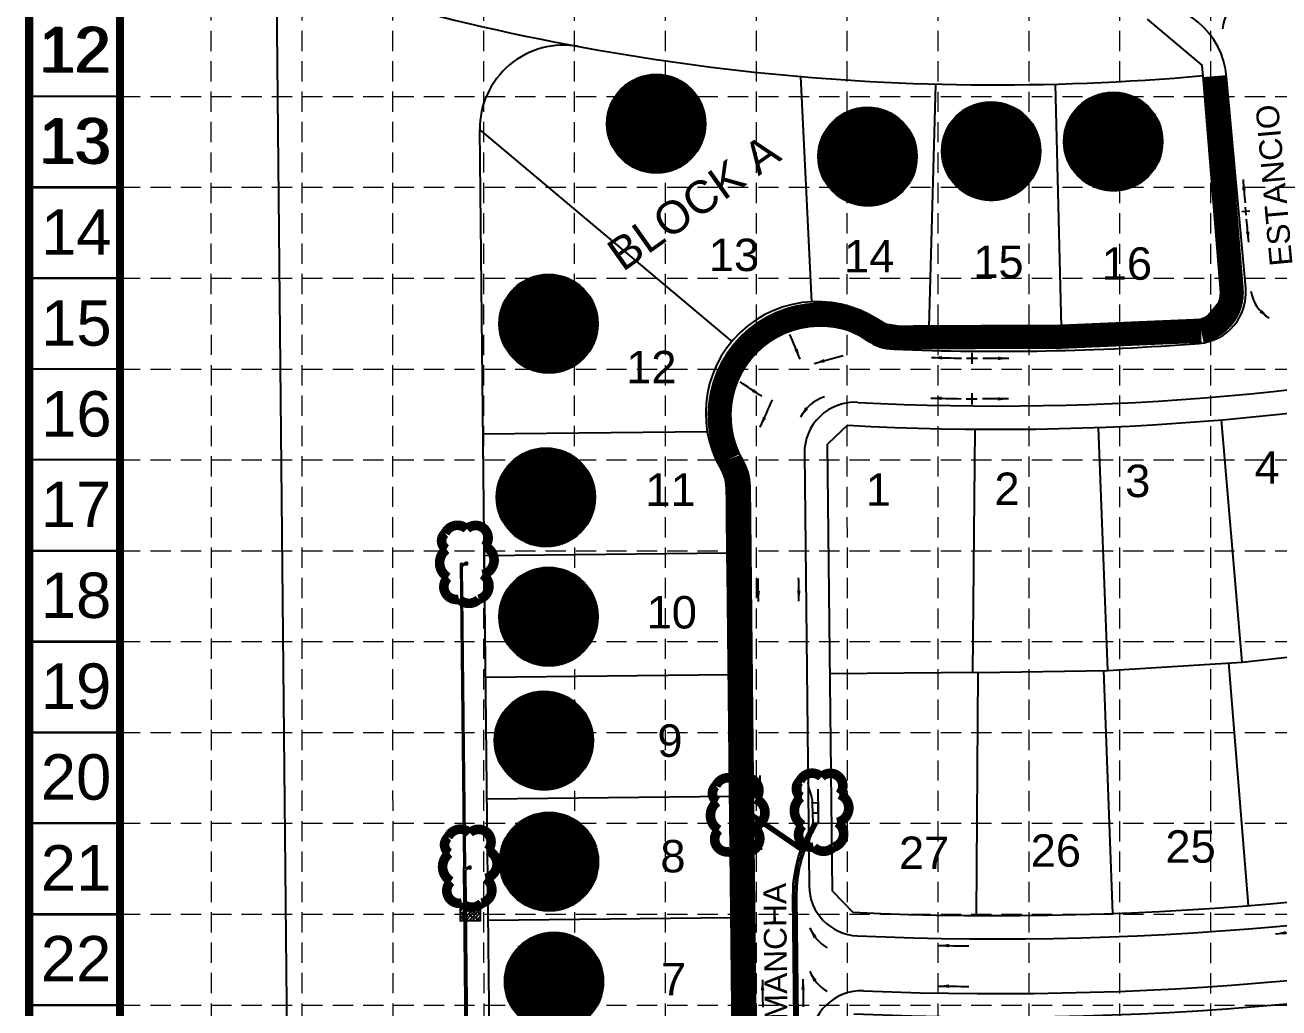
# Model space of a CAD drawing. Extents: x 2138193 to 2139991, y 332071 to 334944.
# Drawn here: x 2138193 to 2138812, y 333910 to 334395 of the extents above; entities that cross this region are included whole.
import ezdxf
from ezdxf.enums import TextEntityAlignment as Align

# ---------------------------------------------------------------- set-up
doc = ezdxf.new("R2010")
doc.units = 0
doc.header["$LTSCALE"] = 100
doc.header["$MEASUREMENT"] = 0
for name, pattern in [('DASHED', [0.75, 0.5, -0.25]), ('DASHED2', [0.375, 0.25, -0.125]), ('HIDDEN', [0.375, 0.25, -0.125])]:
    doc.linetypes.add(name, pattern=pattern)
doc.layers.add('0_cjb', color=5, linetype='Continuous', plot=False)
for name, color, linetype in [('BASE', 7, 'Continuous'), ('C-EROS-DVDK-N', 7, 'Continuous'), ('C-EROS-DVDK-PATT-N', 15, 'Continuous'), ('C-FLOW-ARROW-N', 7, 'Continuous'), ('C-ROAD-BACK-F', 7, 'DASHED2'), ('C-ROAD-BACK-N', 1, 'Continuous'), ('C-ROAD-IDEN-N', 1, 'Continuous'), ('C-STRM-INLET-N', 4, 'Continuous'), ('C-STRM-PVC-INLET-N', 7, 'Continuous'), ('EROSION CONTROL BLANKET', 84, 'Continuous'), ('GRID', 254, 'DASHED'), ('LEGEND', 7, 'Continuous'), ('LOGO', 7, 'Continuous'), ('STORM', 5, 'Continuous'), ('V-PROP-N', 3, 'Continuous'), ('V-PROP-RWAY-N', 4, 'Continuous'), ('V-PROP-SUBD-IDEN-N', 7, 'Continuous'), ('V-PROP-SUBD-N', 7, 'Continuous')]:
    doc.layers.add(name, color=color, linetype=linetype)
doc.styles.add('L80', font='simplex', dxfattribs={"height": 8})
doc.styles.add('ryland', font='ARIAL.TTF', dxfattribs={"height": 25})
doc.styles.get("Standard").update_dxf_attribs({"font": 'ARIAL.TTF'})
doc.dimstyles.new('40sc-FlowArrow', dxfattribs={"dimscale": 40, "dimtxt": 0.18, "dimasz": 0.13, "dimexe": 0.0625, "dimexo": 0.03, "dimgap": 0.02, "dimtad": 1, "dimdsep": 46, "dimtxsty": 'L80', "dimcen": 0.02, "dimclrd": 256, "dimclre": 256, "dimclrt": 256, "dimaunit": 1, "dimazin": 2, "dimtfac": 1, "dimtofl": 0, "dimtmove": 0, "dimatfit": 3, "dimfxl": 0, "dimtolj": 1, "dimtzin": 0, "dimlwd": -1, "dimlwe": -1, "dimarcsym": 0})
pattern_1 = [(45, (-102633169.5046522, -16012918.02052101), (-4.242640687119285, 4.242640687119286), [])]

# ---------------------------------------------------------------- blocks, each defined once
blk = doc.blocks.new('A$C24752AEE')
at = {"layer": 'C-ROAD-BACK-F', "linetype": 'Continuous'}
h = blk.add_hatch(dxfattribs=at)
h.set_pattern_fill('ANSI31', color=81, scale=48, style=0)
h.set_pattern_definition(pattern_1)
edge = h.paths.add_edge_path()
edge.add_arc((24.32332478184253, 24.32332165283151), 24.32332422908664, 0, 360)
at = {"layer": 'C-ROAD-BACK-F', "ltscale": 10}
h = blk.add_hatch(dxfattribs=at)
h.set_pattern_fill('ANSI31', color=1, scale=48, style=0)
h.set_pattern_definition(pattern_1)
edge = h.paths.add_edge_path()
edge.add_arc((24.32332478184253, 24.32332165283151), 24.32332422908664, 0, 360)
h = blk.add_hatch(dxfattribs=at)
h.set_pattern_fill('ANSI31', color=81, scale=4.800000000000001, style=0)
h.set_pattern_definition([(45, (-102633169.5046522, -16012918.02052101), (-0.4242640687119285, 0.4242640687119286), [])])
edge = h.paths.add_edge_path()
edge.add_arc((24.32332478184253, 24.32332165283151), 24.32332422908664, 0, 360)
h = blk.add_hatch(dxfattribs=at)
h.set_pattern_fill('ANSI31', color=81, scale=0.48, style=0)
h.set_pattern_definition([(45, (-102633169.5046522, -16012918.02052101), (-0.04242640687119285, 0.04242640687119285), [])])
edge = h.paths.add_edge_path()
edge.add_arc((24.32332478184253, 24.32332165283151), 24.32332422908664, 0, 360)
at = {"color": 5}
blk.add_circle((24.32332478184253, 24.32332165283151), 24.32332422908664, dxfattribs=at)
at = {"layer": 'BASE', "color": 5, "style": 'ryland', "width": 1.00000000213536}
blk.add_text('R', height=30.7350265821442, dxfattribs=at).set_placement((24.33230711240321, 9.688055732520297), align=Align.CENTER)
blk = doc.blocks.new('inlet protection')
at = {"layer": 'LEGEND', "color": 170, "ltscale": 100, "const_width": 9.480976857}
blk.add_lwpolyline([(38.02917008228094, 58.52356190376901, 0.5205670505517462), (38.02917008228094, 58.52356190376901, 0.7651954600696135), (16.58303194181174, 47.72733227750343, 0.4178788784126488), (16.45018155881208, 28.30237705626849, 0.6649002420699669), (40.95814324907765, 24.56110226935417, 0.744833174426672), (68.59977433324396, 22.24033073547483, 0.9756416855879776), (85.81920006688809, 40.02779717956447, 0.5205670505517462), (81.53153503040956, 61.4561512552887, 0.5205670505517462), (65.81009028645572, 60.02759261889643, 0.5402640007904789), (38.02917008228094, 58.52356190376901)], format="xyb", close=True, dxfattribs=at)

msp = doc.modelspace()

# ---------------------------------------------------------------- hatches: boundary and pattern name
at = {"layer": 'C-EROS-DVDK-PATT-N'}
h = msp.add_hatch(dxfattribs=at)
h.set_pattern_fill('ANSI38', color=256, scale=10, angle=180.0000000018493, style=0)
h.set_pattern_definition([(225.0000000018493, (4276461.244583039, 672005.3440635486), (0.8838834765117126, -0.8838834764546561), []), (315.0000000018493, (4276461.244583039, 672005.3440635486), (2.651650429478081, -0.8838834763975998), [3.125, -1.875])])
h.paths.add_polyline_path([(2138417.51468055, 333959.7517707641), (2138407.515255501, 333959.6445387835), (2138407.590317888, 333952.6449412495), (2138417.589742936, 333952.7521732301)])

# ---------------------------------------------------------------- linework, layer by layer
at = {"layer": '0_cjb'}
for points in [[(2138583.967556511, 334017.6332801455), (2138584.212523978, 334005.8033631603), (2138581.382711179, 334005.7650249866)], [(2138547.714315187, 333993.6208068802), (2138547.46934772, 334005.4507238654), (2138550.299160519, 334005.4890620391)]]:
    msp.add_lwpolyline(points, dxfattribs=at)
at = {"layer": 'BASE'}
for p, q in [((2138194.820151289, 334942.3709759072), (2138194.820151289, 332072.6893951762)), ((2138239.658925912, 334897.5322012084), (2138239.658925912, 332117.528169875)), ((2138239.227607497, 334359.4669048213), (2138194.388832874, 334359.4669048213)), ((2138239.658925912, 334359.4669048213), (2138194.820151289, 334359.4669048213)), ((2138239.680803154, 334359.4669048213), (2138194.84202853, 334359.4669048213)), ((2138239.227607497, 334314.6281301223), (2138194.388832874, 334314.6281301223)), ((2138239.658925912, 334314.6281301223), (2138194.820151289, 334314.6281301223)), ((2138239.680803154, 334314.6281301223), (2138194.84202853, 334314.6281301223)), ((2138239.227607497, 334269.7893554235), (2138194.388832874, 334269.7893554235)), ((2138239.658925912, 334269.7893554235), (2138194.820151289, 334269.7893554235)), ((2138239.680803154, 334269.7893554235), (2138194.84202853, 334269.7893554235)), ((2138239.227607497, 334224.9505807245), (2138194.388832874, 334224.9505807245)), ((2138239.658925912, 334224.9505807245), (2138194.820151289, 334224.9505807245)), ((2138239.680803154, 334224.9505807245), (2138194.84202853, 334224.9505807245)), ((2138239.227607497, 334180.1118060257), (2138194.388832874, 334180.1118060257)), ((2138239.658925912, 334180.1118060257), (2138194.820151289, 334180.1118060257)), ((2138239.680803154, 334180.1118060257), (2138194.84202853, 334180.1118060257)), ((2138239.227607497, 334135.2730313267), (2138194.388832874, 334135.2730313267)), ((2138239.658925912, 334135.2730313267), (2138194.820151289, 334135.2730313267)), ((2138239.680803154, 334135.2730313267), (2138194.84202853, 334135.2730313267)), ((2138239.227607497, 334090.4342566277), (2138194.388832874, 334090.4342566277)), ((2138239.658925912, 334090.4342566277), (2138194.820151289, 334090.4342566277)), ((2138239.680803154, 334090.4342566277), (2138194.84202853, 334090.4342566277)), ((2138239.227607497, 334045.5954819288), (2138194.388832874, 334045.5954819288)), ((2138239.658925912, 334045.5954819288), (2138194.820151289, 334045.5954819288)), ((2138239.680803154, 334045.5954819288), (2138194.84202853, 334045.5954819288)), ((2138239.227607497, 334000.7567072298), (2138194.388832874, 334000.7567072298)), ((2138239.658925912, 334000.7567072298), (2138194.820151289, 334000.7567072298)), ((2138239.680803154, 334000.7567072298), (2138194.84202853, 334000.7567072298)), ((2138239.227607497, 333955.917932531), (2138194.388832874, 333955.917932531)), ((2138239.658925912, 333955.917932531), (2138194.820151289, 333955.917932531)), ((2138239.680803154, 333955.917932531), (2138194.84202853, 333955.917932531)), ((2138239.227607497, 333911.079157832), (2138194.388832874, 333911.079157832)), ((2138239.658925912, 333911.079157832), (2138194.820151289, 333911.079157832)), ((2138239.680803154, 333911.079157832), (2138194.84202853, 333911.079157832))]:
    msp.add_line(p, q, dxfattribs=at)
at = {"layer": 'BASE', "color": 7, "ltscale": 10, "const_width": 1}
for points in [[(2138238.756247112, 334359.4769745655), (2138195.376515791, 334359.4769745655)], [(2138239.209442768, 334359.4769745655), (2138195.829711447, 334359.4769745655)], [(2138238.756247112, 334314.5135373249), (2138195.376515791, 334314.5135373249)], [(2138239.209442768, 334314.5135373249), (2138195.829711447, 334314.5135373249)], [(2138238.756247112, 334269.6441004939), (2138195.376515791, 334269.6441004939)], [(2138239.209442768, 334269.6441004939), (2138195.829711447, 334269.6441004939)], [(2138238.756247112, 334224.9392266605), (2138195.376515791, 334224.9392266605)], [(2138239.209442768, 334224.9392266605), (2138195.829711447, 334224.9392266605)], [(2138238.756247112, 334180.174529488), (2138195.376515791, 334180.174529488)], [(2138239.209442768, 334180.174529488), (2138195.829711447, 334180.174529488)], [(2138238.756247112, 334135.2305912221), (2138195.376515791, 334135.2305912221)], [(2138239.209442768, 334135.2305912221), (2138195.829711447, 334135.2305912221)], [(2138238.756247112, 334090.2475338114), (2138195.376515791, 334090.2475338114)], [(2138239.209442768, 334090.2475338114), (2138195.829711447, 334090.2475338114)], [(2138238.756247112, 334045.4828366389), (2138195.376515791, 334045.4828366389)], [(2138239.209442768, 334045.4828366389), (2138195.829711447, 334045.4828366389)], [(2138238.756247112, 334000.7181394663), (2138195.376515791, 334000.7181394663)], [(2138239.209442768, 334000.7181394663), (2138195.829711447, 334000.7181394663)], [(2138238.756247112, 333955.7519416664), (2138195.376515791, 333955.7519416664)], [(2138239.209442768, 333955.7519416664), (2138195.829711447, 333955.7519416664)], [(2138238.756247112, 333910.8696244698), (2138195.376515791, 333910.8696244698)], [(2138239.209442768, 333910.8696244698), (2138195.829711447, 333910.8696244698)]]:
    msp.add_lwpolyline(points, dxfattribs=at)
at = {"layer": 'C-EROS-DVDK-N'}
msp.add_lwpolyline([(2138417.51468055, 333959.7517707641), (2138407.515255501, 333959.6445387835), (2138407.590317888, 333952.6449412495), (2138417.589742936, 333952.7521732301)], close=True, dxfattribs=at)
at = {"layer": 'C-FLOW-ARROW-N'}
for p, q in [((2138793.22990928, 334302.6301499884), (2138797.213801884, 334302.9887580185)), ((2138795.401159597, 334300.8175077016), (2138795.042551567, 334304.8014003054)), ((2138657.310489998, 334230.2488548413), (2138662.810489998, 334230.2488548413)), ((2138660.060489998, 334233.0200396648), (2138660.060489998, 334227.5200396648)), ((2138657.198005676, 334210.2278228108), (2138662.698005676, 334210.2278228108)), ((2138659.948005676, 334212.9990076342), (2138659.948005676, 334207.4990076342))]:
    msp.add_line(p, q, dxfattribs=at)
for centre, radius, start, end in [((2138802.151116545, 334391.4500245905), 18.49640625162888, 124.3407480444768, 175.7877470089455), ((2138815.958233533, 334266.1771937719), 18.49640625162888, 188.6675133268761, 240.1145123268237), ((2138593.334682822, 334192.1300070933), 20.02839006106155, 107.5000440246587, 153.2172646552039), ((2138598.025503827, 333956.0443776626), 19.17821880556501, 200.7803005863265, 240.4843525860236), ((2138598.025503827, 333934.5494547092), 19.17821880556501, 200.7803005863265, 240.4843525860236)]:
    msp.add_arc(centre, radius, start, end, dxfattribs=at)
for points in [[(2138801.940785372, 334252.7705421054), (2138806.742063412, 334250.1403844715), (2138803.053338012, 334254.1855426789)], [(2138577.711597733, 334206.14269012), (2138575.454905626, 334201.154971129), (2138579.207252968, 334205.1411835451)], [(2138581.856149745, 333944.0567975687), (2138580.094871996, 333949.2402231437), (2138583.44205654, 333944.9082079508)], [(2138581.856149745, 333922.5618746153), (2138580.094871996, 333927.7453001902), (2138583.44205654, 333923.4132849973)]]:
    msp.add_solid(points, dxfattribs=at)
at = {"layer": 'C-ROAD-BACK-N', "color": 7}
for p, q in [((2138795.129771389, 334264.7926073861), (2138785.735667367, 334369.154747683)), ((2138577.376926905, 334183.2806988001), (2138579.664976914, 333969.9191207697)), ((2138557.330413373, 333534.7205383389), (2138550.547547476, 334167.2254950052))]:
    msp.add_line(p, q, dxfattribs=at)
for centre, radius, start, end in [((2138745.896741326, 334365.5686673825), 40, 5.143587659522746, 93.70726334101249), ((2138672.378946825, 335500.1891115552), 1293.500000000704, 266.9565495350346, 299.2284033835369), ((2138770.230442613, 334262.5513071988), 25, 274.5205789188551, 5.143587659522746), ((2138583.663478125, 334203.2197342702), 43.5, 55.53237717139569, 211.9633652100221), ((2138622.430398423, 334259.6942939465), 25, 235.5323771713957, 267.6942298658439), ((2138672.378946825, 335500.1891115552), 1266.500000000677, 267.6942298658439, 274.5205789188551), ((2138602.375489526, 334183.5487787513), 25, 86.95654953503465, 180.6144057672341), ((2138525.548984855, 334166.957415054), 25, 0.614405767234133, 31.96336521002212), ((2138672.379671393, 335500.1894149304), 1556.499999998807, 267.4658087836469, 299.883389537909), ((2138672.379671393, 335500.1894149304), 1583.499999998808, 267.6166754284399, 299.883389537909), ((2138604.663539535, 333970.1872007208), 25, 180.6144057672341, 267.4658087836469), ((2138605.490414205, 333893.0808071279), 25, 87.61667542843983, 180.6144057672341)]:
    msp.add_arc(centre, radius, start, end, dxfattribs=at)
at = {"layer": 'C-STRM-INLET-N', "color": 5}
for points in [[(2138547.425788454, 334010.4505341173), (2138547.512906962, 334000.4509136062), (2138550.342799566, 334000.4755681438), (2138550.255681059, 334010.4751886548)], [(2138584.316039083, 334000.8044348165), (2138584.109008896, 334010.8022915119), (2138581.279615451, 334010.7437019692), (2138581.486645638, 334000.7458452737)]]:
    msp.add_lwpolyline(points, close=True, dxfattribs=at)
for centre, start, end in [((2138541.50149522, 334020.3993001035), 335.435549320585, 0.4991585932124512), ((2138589.738123827, 334020.9209999306), 181.1862803445507, 206.2498896126303), ((2138560.819152378, 334011.569480064), 155.435549320585, 185.9142901308041), ((2138570.688528701, 334011.5268248463), 355.7711488064538, 26.24988961263031), ((2138560.923733311, 333999.5654906263), 175.0840270542629, 205.5627678642878), ((2138570.937056949, 333999.5249527714), 336.1226710723644, 6.601411881377148), ((2138541.762850742, 333990.4004385703), 0.4991585932124512, 25.56276786428782), ((2138590.359214386, 333990.9274298445), 156.1226710723645, 181.1862803445507)]:
    msp.add_arc(centre, 10.62000000000036, start, end, dxfattribs=at)
at = {"layer": 'C-STRM-PVC-INLET-N', "ltscale": 10, "const_width": 4}
msp.add_lwpolyline([(2139988.33487295, 334942.3544469798), (2139988.36977504, 332072.6890933989), (2138194.819659032, 332072.6919391455), (2138194.816717423, 334942.3716027665), (2139989.321439387, 334942.3262402104)], dxfattribs=at)
msp.add_lwpolyline([(2138239.624698028, 334897.6178196507), (2139943.533505599, 334897.5328876656), (2139943.533977974, 332117.5244613597), (2138239.658054161, 332117.529068759)], close=True, dxfattribs=at)
at = {"layer": 'C-STRM-PVC-INLET-N', "color": 5}
for points in [[(2138410.194074967, 334129.494479373), (2138410.204798165, 334128.4945368682), (2138411.20474067, 334128.5052600662), (2138411.194017472, 334129.5052025711)], [(2138411.802554676, 333979.5031036442), (2138411.813277874, 333978.5031611393), (2138412.813220379, 333978.5138843374), (2138412.802497181, 333979.5138268422)]]:
    msp.add_lwpolyline(points, close=True, dxfattribs=at)
at = {"layer": 'EROSION CONTROL BLANKET', "ltscale": 10, "const_width": 12}
msp.add_lwpolyline([(2138779.599926694, 334369.4768908972), (2138788.183193725, 334264.2106085858, -0.3759891775160089), (2138773.10688349, 334243.8732328159), (2138703.583550498, 334240.9020698228), (2138638.862813389, 334240.6735188233), (2138623.531006892, 334240.5244226072), (2138615.67003579, 334241.8070397915), (2138610.85719593, 334244.6929255305, 0.7439118707515306), (2138540.405662053, 334180.4876440169), (2138543.774643924, 334171.669661115), (2138544.416355235, 334165.7375639521), (2138544.685885446, 334134.4026291449), (2138545.632513427, 334074.0260464738), (2138550.858630934, 333534.1651788139, -0.2927478544378567), (2138535.087549807, 333514.5769765662), (2138426.349747569, 333515.3410778504)], format="xyb", dxfattribs=at)
at = {"layer": 'GRID', "color": 252, "linetype": 'HIDDEN', "lineweight": 0, "ltscale": 0.4}
for p, q in [((2138284.907010236, 332296.8895779662), (2138284.664348575, 334895.8475098651)), ((2138329.935991698, 332296.8824984686), (2138329.378490495, 334895.8273173563)), ((2138374.640568611, 332296.8754699743), (2138374.227386718, 334895.7091578492)), ((2138419.71818453, 332296.8683828304), (2138419.007953168, 334895.6397708873)), ((2138464.148229272, 332296.8613974982), (2138463.958900113, 334895.9865538099)), ((2138508.710689108, 332296.8543913477), (2138508.851265467, 334895.9032185751)), ((2138553.887461626, 332296.8472886143), (2138553.646167482, 334895.7379572777)), ((2138598.88554457, 332296.8402139746), (2138598.427510827, 334895.7762918232)), ((2138643.367878654, 332296.8332204215), (2138643.377939842, 334895.7492644076)), ((2138688.330137118, 332296.8261514142), (2138688.282180592, 334895.7386913974)), ((2138732.891620872, 332296.8191454171), (2138732.981117565, 334895.7330547087)), ((2138777.743069245, 332296.8120938315), (2138778.016283637, 334895.673641648)), ((2138239.658925912, 334359.4669048213), (2139943.532361615, 334359.4669048213)), ((2138239.658925912, 334314.6281301223), (2139943.532361615, 334314.6281301223)), ((2138239.658925912, 334269.7893554235), (2139943.532361615, 334269.7893554235)), ((2138239.658925912, 334224.9505807245), (2139943.532361615, 334224.9505807245)), ((2138239.658925912, 334180.1118060257), (2139943.532361615, 334180.1118060257)), ((2138239.658925912, 334135.2730313267), (2139943.532361615, 334135.2730313267)), ((2138239.658925912, 334090.4342566277), (2139943.532361615, 334090.4342566277)), ((2138239.658925912, 334045.5954819288), (2139943.532361615, 334045.5954819288)), ((2138239.658925912, 334000.7567072298), (2139943.532361615, 334000.7567072298)), ((2138239.658925912, 333955.917932531), (2139943.532361615, 333955.917932531)), ((2138239.658925912, 333911.079157832), (2139943.532361615, 333911.079157832))]:
    msp.add_line(p, q, dxfattribs=at)
at = {"layer": 'STORM'}
for p, q in [((2138408.529532584, 334128.97660038), (2138407.86957053, 334128.9695230692)), ((2138409.478050239, 333978.9781473404), (2138407.86957053, 334128.9695230692)), ((2138408.535785536, 334128.3935101352), (2138408.529532584, 334128.97660038)), ((2138410.195350479, 334129.3755373895), (2138408.535785535, 334128.3935101352)), ((2138410.203522653, 334128.6134788514), (2138408.54395771, 334127.6314515973)), ((2138410.138012292, 333978.9852246511), (2138408.54395771, 334127.6314515973)), ((2138410.308002518, 333978.9870475946), (2138409.308060013, 333978.9763243966)), ((2138411.291851655, 333793.9869609978), (2138409.308060013, 333978.9763243966)), ((2138410.313202993, 333978.5021012528), (2138410.308002518, 333978.9870475947)), ((2138411.803830188, 333979.3841616607), (2138410.313202993, 333978.5021012528)), ((2138411.812002362, 333978.6221031226), (2138410.321375168, 333977.7400427147)), ((2138412.291794159, 333793.9976841958), (2138410.321375168, 333977.7400427147))]:
    msp.add_line(p, q, dxfattribs=at)
at = {"layer": 'STORM', "color": 5}
for p, q in [((2138550.289947577, 334006.5420155064), (2138575.998393033, 333988.9485681677)), ((2138550.299240313, 334005.4753783995), (2138576.537062734, 333987.5196545563)), ((2138550.308533048, 334004.4087412925), (2138575.381257385, 333987.2503465543)), ((2138578.540410931, 333989.938922763), (2138576.691203007, 333990.7007823659))]:
    msp.add_line(p, q, dxfattribs=at)
for points in [[(2138578.599896086, 333416.4480029487), (2138572.71880168, 333964.862407603, -0.1291148034106868), (2138580.762630164, 333996.88704264), (2138582.901342359, 334000.7751400446)], [(2138576.806778503, 333990.6531661407, -0.02803047986310488), (2138579.995962779, 333997.308760698), (2138581.89119594, 334000.7542224812)], [(2138578.424835436, 333989.9865389881, -0.02803047986341872), (2138581.529297549, 333996.465324582), (2138583.911488779, 334000.796057608)], [(2138574.493166131, 333706.1464516373), (2138571.718859175, 333964.8516844049, -0.08661506059880639), (2138575.381257385, 333987.2503465543, -0.08661506059880639)], [(2138576.493281127, 333706.1464516373), (2138573.718744184, 333964.8731308011, -0.100719803480343), (2138578.540410931, 333989.9389227629, -0.100719803480343)], [(2138575.998393033, 333988.9485681676, -0.007137515583528634), (2138576.691203007, 333990.7007823659, -0.007137515583528634)]]:
    msp.add_lwpolyline(points, format="xyb", dxfattribs=at)
at = {"layer": 'V-PROP-N', "color": 0}
msp.add_line((2138326.524646578, 333468.7417689326), (2138313.230133691, 334779.0510880825), dxfattribs=at)
at = {"layer": 'V-PROP-RWAY-N', "color": 7}
for p, q in [((2138746.522050044, 334397.6795928947), (2138773.686439894, 334374.7397542823)), ((2138783.996442023, 334260.202605674), (2138773.686439894, 334374.7397542823)), ((2138783.996442023, 334260.202605674), (2138774.929738351, 334249.3860354641)), ((2138598.70290934, 334197.2708699974), (2138588.828327564, 334187.87426676)), ((2138591.1935348, 333967.3177464578), (2138588.828327563, 334187.8742667601)), ((2138545.86860576, 333531.0974227943), (2138539.005162703, 334171.1162319123)), ((2138591.1935348, 333967.3177464578), (2138601.288633482, 333956.8258594695))]:
    msp.add_line(p, q, dxfattribs=at)
for centre, radius, start, end in [((2138672.379671393, 335500.1894149316), 1135, 252.020584246893, 275.1435876570981), ((2138672.379671393, 335500.1894149316), 1305, 266.7635147179911, 299.2283688347217), ((2138583.663478125, 334203.2197342702), 55, 51.69316180266916, 215.7112069812162), ((2138672.378946825, 335500.1891115545), 1255, 267.5054773066291, 274.6870805577051), ((2138672.379671393, 335500.1894149316), 1545, 267.3626827447599, 299.883389537909), ((2138672.379671393, 335500.1894149316), 1595, 267.4647621002516, 299.883389537909)]:
    msp.add_arc(centre, radius, start, end, dxfattribs=at)
at = {"layer": 'V-PROP-SUBD-N'}
for p, q in [((2138575.414250077, 334369.3389796091), (2138580.935623439, 334258.152045425)), ((2138642.014821827, 334365.5956656491), (2138638.804508319, 334245.6382927038)), ((2138704.255580611, 334245.5940054671), (2138701.232188285, 334365.5562000691)), ((2138425.98273716, 333519.8112139801), (2138417.155672166, 334342.9385535794)), ((2138417.155672166, 334342.9385535794), (2138541.531501104, 334238.5736097617)), ((2138793.337205508, 334080.332283055), (2138783.151307899, 334199.8991994236)), ((2138418.764581843, 334192.9070830775), (2138529.425878439, 334194.093794307)), ((2138660.538145567, 334075.2386797263), (2138661.653306573, 334195.2334980142)), ((2138727.047335343, 334076.2384162949), (2138722.443742589, 334196.150079338)), ((2138419.407973725, 334132.910532786), (2138539.401074307, 334134.1973165515)), ((2138793.337205508, 334080.332283055), (2138859.369134117, 334087.5111285442)), ((2138727.047335343, 334076.2384162949), (2138793.337205508, 334080.332283055)), ((2138796.438333887, 333960.178230472), (2138786.791649209, 334079.9280488138)), ((2138420.051365608, 334072.9139824944), (2138540.04446619, 334074.2007662599)), ((2138663.11000899, 334075.2662599129), (2138590.044317522, 334074.4827169824)), ((2138662.329076505, 333955.2221060404), (2138663.11000899, 334075.2662599129)), ((2138663.11000899, 334075.2662599129), (2138727.047335343, 334076.2384162949)), ((2138725.00416905, 334076.2073502922), (2138729.43754256, 333956.2433668658)), ((2138420.694757491, 334012.9174322029), (2138540.687858072, 334014.2042159684)), ((2138421.338149374, 333952.9208819114), (2138541.331249955, 333954.2076656768))]:
    msp.add_line(p, q, dxfattribs=at)
msp.add_arc((2138458.555791724, 334343.3825207865), 41.4025, 79.52766074187454, 180.6144057672341, dxfattribs=at)

# ---------------------------------------------------------------- block references
at = {"layer": 'EROSION CONTROL BLANKET', "ltscale": 10, "xscale": 0.5, "yscale": 0.5, "zscale": 0.5, "rotation": 90}
for p in [(2138430.786789672, 334103.0748246356), (2138564.428117518, 333978.4834442984), (2138605.817506873, 333980.7314505586), (2138432.244571908, 333953.0958578335)]:
    msp.add_blockref('inlet protection', p, dxfattribs=at)
at = {"layer": 'LOGO', "color": 1, "ltscale": 10}
for p in [(2138479.943645031, 334321.7139101434), (2138705.467437091, 334312.9152203937), (2138584.239934006, 334305.4701702694), (2138645.192314857, 334308.1774612237), (2138426.805971508, 334223.0041103854), (2138425.499618059, 334137.3237539989), (2138426.790841787, 334078.4075816098), (2138424.513290894, 334017.2800640459), (2138427.005854735, 333957.4961913533), (2138429.498418575, 333898.3350655669)]:
    msp.add_blockref('A$C24752AEE', p, dxfattribs=at)

# ---------------------------------------------------------------- texts
at = {"layer": 'BASE'}
for s, height, width, p in [('12', 22.41938734945143, 0.9999999983240847, (2138216.84739761, 334382.6662109097)), ('12', 22.41938734945143, 0.9999999983240847, (2138217.300593266, 334382.6662109097)), ('12', 22.41938734945143, 0.9999999983240847, (2138218.065400898, 334382.3914752692)), ('13', 22.41938734945143, 0.9999999983240847, (2138216.900284536, 334337.6371511987)), ('13', 22.41938734945143, 0.9999999983240847, (2138217.353480192, 334337.6371511987)), ('13', 22.41938734945143, 0.9999999983240847, (2138218.118287823, 334337.3624155582)), ('14', 22.41938734945143, 0.9999999983240847, (2138218.118287823, 334292.5236662624)), ('15', 22.41938734945143, 0.9999999983240847, (2138218.118319117, 334247.6848745275)), ('16', 22.41938734945143, 0.9999999983240847, (2138218.118350411, 334202.846096939)), ('17', 22.41938734945143, 0.9999999983240847, (2138217.960221633, 334158.1321747524)), ('18', 22.41938734945143, 0.9999999983240847, (2138217.960221633, 334113.2934254566)), ('19', 22.41938734945143, 0.9999999983240847, (2138217.960252928, 334068.4546337217)), ('20', 22.41938734945143, 0.9999999983240847, (2138217.960284221, 334023.6158561332)), ('21', 22.41938734945143, 0.9999999983240847, (2138217.960284221, 333978.7770926909)), ('22', 22.41938734950963, 0.9999999983214884, (2138217.960284221, 333933.9383433951))]:
    msp.add_text(s, height=height, dxfattribs=dict(at, width=width)).set_placement(p, align=Align.MIDDLE_CENTER)
at = {"layer": 'C-ROAD-IDEN-N', "color": 7}
for s, rotation, p in [('ESTANCIO', 95.14358766047187, (2138818.047952777, 334316.4032911825)), ('LA MANCHA', 90.61440576613123, (2138572.137964096, 333925.7699829496))]:
    msp.add_text(s, height=11.2, rotation=rotation, dxfattribs=at).set_placement(p, align=Align.BOTTOM_CENTER)
at = {"layer": 'V-PROP-SUBD-IDEN-N'}
msp.add_text('BLOCK A', height=16, rotation=35.29267975876465, dxfattribs=at).set_placement((2138522.673272518, 334307.1729807423), align=Align.MIDDLE)
for s, p in [('13', (2138542.631628558, 334281.302319155)), ('14', (2138609.350932622, 334280.6587956859)), ('15', (2138673.125402906, 334277.7889167233)), ('16', (2138736.495698068, 334277.0234571456)), ('12', (2138501.85516098, 334226.0160500648)), ('4', (2138805.703385548, 334176.3981838641)), ('11', (2138511.298520206, 334165.4180223689)), ('1', (2138613.852976501, 334165.4681093531)), ('2', (2138677.352976501, 334165.9681093531)), ('3', (2138741.867147708, 334169.7548574572)), ('10', (2138511.908595724, 334104.9050020804)), ('9', (2138511.027379151, 334041.5683769341)), ('8', (2138512.506646273, 333984.5401363722)), ('27', (2138636.444743381, 333986.327140997)), ('26', (2138701.444743381, 333987.327140997)), ('25', (2138767.944743381, 333989.327140997)), ('7', (2138512.838318117, 333923.8779719994))]:
    msp.add_text(s, height=16, dxfattribs=at).set_placement(p, align=Align.MIDDLE)

# ---------------------------------------------------------------- leaders
at = {"layer": 'C-FLOW-ARROW-N', "path_type": 1}
for points in [[(2138793.815319327, 334318.4351202339), (2138794.84270953, 334307.0215101443)], [(2138796.598014422, 334287.5212603232), (2138795.570624219, 334298.934870413)], [(2138575.290565062, 334229.854916775), (2138570.224668652, 334242.0333556571)], [(2138582.191878487, 334227.6494799407), (2138596.423175715, 334231.6821347559)], [(2138640.027293778, 334230.6012372643), (2138654.967856969, 334230.3084660017)], [(2138678.170604456, 334230.2023176462), (2138665.370726172, 334230.2084483777)], [(2138556.299369753, 334211.5276133634), (2138545.620542372, 334218.6118039287)], [(2138555.585262852, 334196.3129742926), (2138561.608656937, 334209.822631926)], [(2138639.753103387, 334210.603116862), (2138654.693666577, 334210.3103455993)], [(2138678.060238777, 334210.2026221631), (2138665.260360493, 334210.2087528947)], [(2138554.659755756, 334110.1555943679), (2138554.536870514, 334121.6146922873)], [(2138574.658605852, 334110.3700583291), (2138574.535720611, 334121.8291562485)], [(2138555.725551783, 334010.7696887203), (2138555.579914043, 334024.3504661712)], [(2138575.72440188, 334010.9841526812), (2138575.57876414, 334024.5649301321)], [(2138555.827047723, 334001.3051517273), (2138555.972685462, 333987.7243742765)], [(2138575.82589782, 334001.5196156879), (2138575.971535559, 333987.938838237)], [(2138809.785949137, 333946.2526353822), (2138824.695455907, 333947.643150955)], [(2138643.583932119, 333940.4552050742), (2138658.556743679, 333940.2506575859)], [(2138556.66061606, 333923.5745710536), (2138556.806253799, 333909.9937936027)], [(2138576.659466156, 333923.7890350141), (2138576.805103896, 333910.2082575632)], [(2138643.460948018, 333920.455583205), (2138658.433759578, 333920.2510357167)]]:
    msp.add_leader(points, dimstyle='40sc-FlowArrow', override={"dimgap": 0.02, "dimtad": 0}, dxfattribs=at)

doc.saveas('drawing.dxf')
